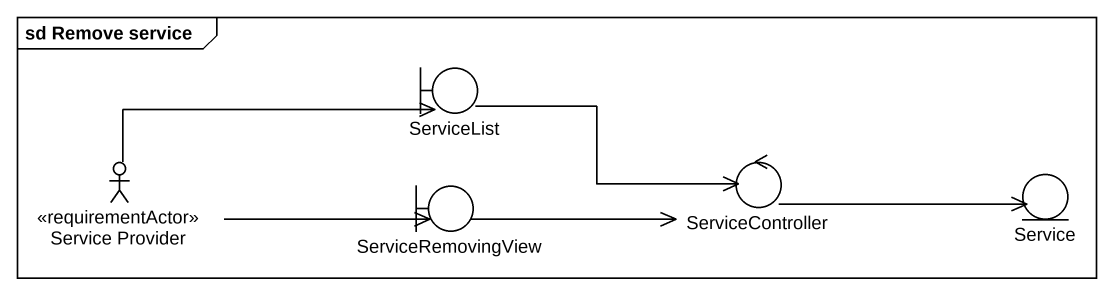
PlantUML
@startuml
mainframe sd Remove service
boundary ServiceList
actor "Service Provider" as Service_Provider <<requirementActor>>
boundary ServiceRemovingView
control ServiceController
entity Service
ServiceList -right-> ServiceController
Service_Provider -right-> ServiceList
Service_Provider -right-> ServiceRemovingView
ServiceRemovingView -right-> ServiceController
ServiceController -right-> Service
@enduml
